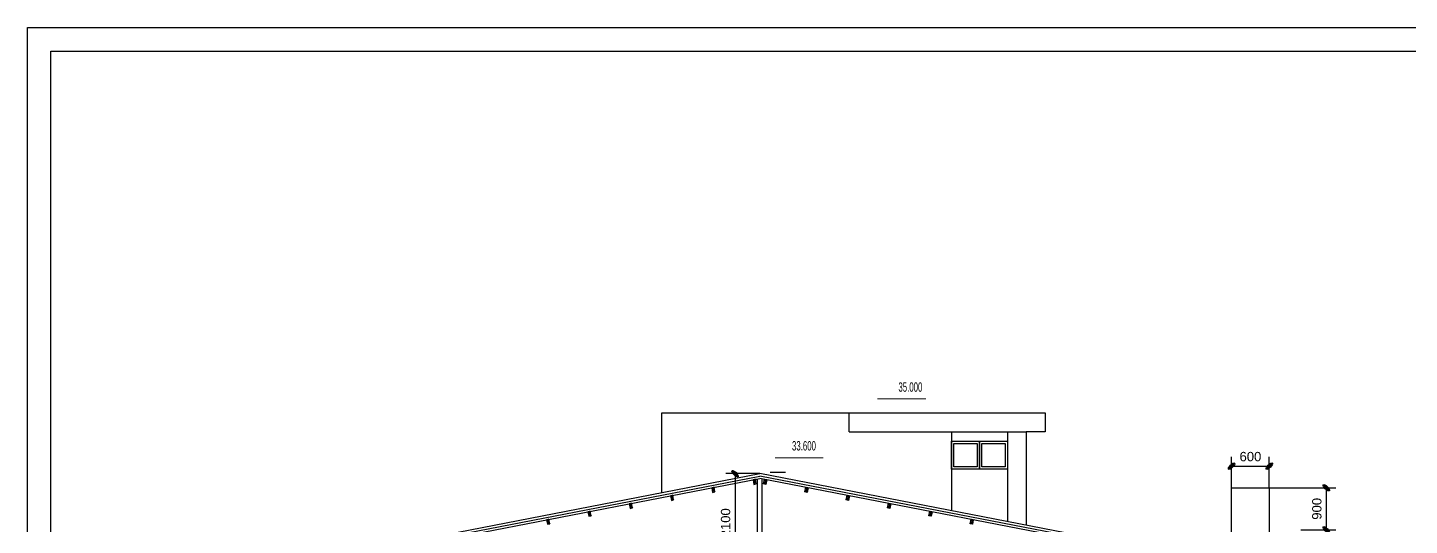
# Model space of a CAD drawing. Extents: x 3511 to 87611, y 1640 to 61040.
# Drawn here: x 3511 to 33077, y 50394 to 61040 of the extents above; entities that cross this region are included whole.
import ezdxf

# ---------------------------------------------------------------- set-up
doc = ezdxf.new("R2010")
doc.units = 0
doc.layers.get('0').update_dxf_attribs({"linetype": 'CONTINUOUS'})
doc.layers.get('DEFPOINTS').update_dxf_attribs({"linetype": 'CONTINUOUS'})
for name, color, linetype in [('BAO', 3, 'CONTINUOUS'), ('CUA', 4, 'CONTINUOUS'), ('DIM', 6, 'CONTINUOUS'), ('mc1', 7, 'CONTINUOUS'), ('TEXT', 7, 'CONTINUOUS'), ('TUONG', 35, 'CONTINUOUS')]:
    doc.layers.add(name, color=color, linetype=linetype)
doc.styles.add('DIM', font='VHELVEN.TTF')
doc.styles.add('VNI-HELVE', font='VHELVEN.TTF')
doc.dimstyles.new('DIM100S', dxfattribs={"dimtxt": 200, "dimasz": 130, "dimexe": 200, "dimexo": 0, "dimgap": 100, "dimtad": 1, "dimdec": 0, "dimrnd": 50, "dimzin": 0, "dimdsep": 46, "dimtxsty": 'VNI-HELVE', "dimblk1": 'ARCHTICK', "dimblk2": 'ARCHTICK', "dimsah": 1, "dimcen": 0, "dimclrd": 6, "dimclre": 6, "dimclrt": 6, "dimadec": 0, "dimazin": 0, "dimtfac": 1, "dimtdec": 0, "dimtofl": 0, "dimtmove": 0, "dimatfit": 3, "dimfxl": 0, "dimtolj": 1, "dimtzin": 0, "dimarcsym": 0})

# ---------------------------------------------------------------- blocks, each defined once
blk = doc.blocks.new('xg')
at = {"layer": 'mc1', "color": 4, "linetype": 'ByBlock'}
for p, q in [((0, 0), (-50, -100)), ((-50, 0), (0, -100))]:
    blk.add_line(p, q, dxfattribs=at)
blk.add_lwpolyline([(-50, -100), (0, -100), (0, 0), (-50, 0)], close=True, dxfattribs=at)
blk = doc.blocks.new('_ArchTick')
h = blk.add_hatch(color=256)
edge = h.paths.add_edge_path()
edge.add_ellipse((0, 0), major_axis=(0.5, 0.5), ratio=0.348148, start_angle=0, end_angle=360)
blk.add_ellipse((0, 0), major_axis=(0.5, 0.5), ratio=0.348148)
blk = doc.blocks.new('*D168')
at = {"color": 6, "linetype": 'ByBlock'}
for p, q in [((30080, 51198), (31500, 51198)), ((31300, 50298), (31300, 51198)), ((30755, 50298), (31500, 50298))]:
    blk.add_line(p, q, dxfattribs=at)
at = {"layer": 'DEFPOINTS', "color": 0, "linetype": 'ByBlock'}
for p in [(30080, 51198), (31300, 51198), (30755, 50298)]:
    blk.add_point(p, dxfattribs=at)
at = {"color": 6, "linetype": 'ByBlock', "xscale": 130, "yscale": 130, "zscale": 130}
for p, rotation in [((31300, 51198), 90), ((31300, 50298), 270)]:
    blk.add_blockref('_ArchTick', p, dxfattribs=dict(at, rotation=rotation))
at = {"color": 6, "linetype": 'ByBlock', "insert": (31097, 50748), "char_height": 200, "attachment_point": 5, "rotation": 90, "style": 'VNI-HELVE'}
blk.add_mtext('\\A1;900', dxfattribs=at)
blk = doc.blocks.new('*D176')
at = {"color": 6, "linetype": 'ByBlock'}
for p, q in [((19180, 51500), (18448, 51500)), ((18648, 51500), (18648, 49398)), ((19130, 49398), (18448, 49398))]:
    blk.add_line(p, q, dxfattribs=at)
at = {"layer": 'DEFPOINTS', "color": 0, "linetype": 'ByBlock'}
for p in [(19180, 51500), (18648, 49398), (19130, 49398)]:
    blk.add_point(p, dxfattribs=at)
at = {"color": 6, "linetype": 'ByBlock', "xscale": 130, "yscale": 130, "zscale": 130}
for p, rotation in [((18648, 51500), 90), ((18648, 49398), 270)]:
    blk.add_blockref('_ArchTick', p, dxfattribs=dict(at, rotation=rotation))
at = {"color": 6, "linetype": 'ByBlock', "insert": (18446, 50449), "char_height": 200, "attachment_point": 5, "rotation": 90, "style": 'VNI-HELVE'}
blk.add_mtext('\\A1;2100', dxfattribs=at)
blk = doc.blocks.new('*D185')
at = {"color": 6, "linetype": 'ByBlock'}
for p, q in [((29272, 51203), (29272, 51861)), ((30080, 51198), (30080, 51861)), ((29272, 51661), (30080, 51661))]:
    blk.add_line(p, q, dxfattribs=at)
at = {"layer": 'DEFPOINTS', "color": 0, "linetype": 'ByBlock'}
for p in [(30080, 51661), (29272, 51203), (30080, 51198)]:
    blk.add_point(p, dxfattribs=at)
at = {"color": 6, "linetype": 'ByBlock', "xscale": 130, "yscale": 130, "zscale": 130, "rotation": 180}
blk.add_blockref('_ArchTick', (29272, 51661), dxfattribs=at)
at = {"color": 6, "linetype": 'ByBlock', "xscale": 130, "yscale": 130, "zscale": 130}
blk.add_blockref('_ArchTick', (30080, 51661), dxfattribs=at)
at = {"color": 6, "linetype": 'ByBlock', "insert": (29676, 51864), "char_height": 200, "attachment_point": 5, "style": 'VNI-HELVE'}
blk.add_mtext('\\A1;600', dxfattribs=at)

msp = doc.modelspace()

# ---------------------------------------------------------------- linework, layer by layer
at = {"layer": 'BAO', "color": 3, "linetype": 'Continuous'}
for p, q in [((19130.4, 49398.1), (19130.4, 51388.4)), ((19130.4, 49398.1), (19130.4, 51388.4)), ((19230.4, 49398.1), (19230.4, 51388.4)), ((19230.4, 49398.1), (19230.4, 51388.4))]:
    msp.add_line(p, q, dxfattribs=at)
at = {"layer": 'CUA', "color": 4}
for points in [[(23280.4, 51598.1), (23280.4, 52198.1), (23880.4, 52198.1), (23880.4, 51598.1)], [(23330.4, 51648.1), (23330.4, 52148.1), (23830.4, 52148.1), (23830.4, 51648.1)], [(23880.4, 51598.1), (23880.4, 52198.1), (24480.4, 52198.1), (24480.4, 51598.1)], [(23930.4, 51648.1), (23930.4, 52148.1), (24430.4, 52148.1), (24430.4, 51648.1)]]:
    msp.add_lwpolyline(points, close=True, dxfattribs=at)
at = {"layer": 'mc1', "color": 4, "linetype": 'ByBlock'}
for p, q in [((9754, 49675.5), (19180.4, 51499.9)), ((28618.9, 49673.1), (19180.4, 51499.9)), ((9780.4, 49578.7), (19180.4, 51398.1)), ((28580.4, 49578.7), (19180.4, 51398.1))]:
    msp.add_line(p, q, dxfattribs=at)
at = {"layer": 'mc1', "color": 5, "linetype": 'ByBlock'}
for p in [(9770.9, 49627.8), (28589.9, 49627.8)]:
    msp.add_line(p, (19180.4, 51449), dxfattribs=at)
at = {"layer": 'TEXT', "color": 7}
msp.add_line((19397, 51534.6), (19726.4, 51534.6), dxfattribs=at)
for points in [[(21750.4, 52798.1, 0, 150, 0), (21750.4, 52948.1, 0, 0, 0), (21750.4, 53138.5, 20, 20, 0)], [(19556.9, 51534.6, 0, 150, 0), (19556.9, 51684.6, 0, 0, 0), (19556.9, 51875, 20, 20, 0)]]:
    msp.add_lwpolyline(points, format="xyseb", dxfattribs=at)
at = {"layer": 'TEXT', "color": 7, "const_width": 20}
for points in [[(21694.6, 53100.1), (22733.3, 53100.1)], [(19501.1, 51836.5), (20539.8, 51836.5)]]:
    msp.add_lwpolyline(points, dxfattribs=at)
at = {"layer": 'TUONG', "color": 3}
for p, q in [((17080.4, 52798.1), (20998.1, 52798.1)), ((17080.4, 51093.5), (17080.4, 52798.1)), ((20998.1, 52798.1), (24962.7, 52798.1)), ((21088.2, 52398.1), (21088.2, 52798.1)), ((24962.7, 52798.1), (25280.4, 52798.1)), ((25280.4, 52798.1), (25280.4, 52398.1)), ((21088.2, 52398.1), (24880.4, 52398.1)), ((24880.4, 52398.1), (24880.4, 50398.1)), ((25280.4, 52398.1), (24880.4, 52398.1)), ((29272.2, 51198.1), (30080.4, 51198.1)), ((30080.4, 42948.1), (30080.4, 51198.1))]:
    msp.add_line(p, q, dxfattribs=at)
at = {"layer": 'TUONG', "color": 3, "linetype": 'ByBlock'}
for p, q in [((23280.4, 52398.1), (23280.4, 50706.4)), ((24480.4, 52398.1), (24480.4, 50474.1)), ((29272.2, 49178.1), (29272.2, 51198.1))]:
    msp.add_line(p, q, dxfattribs=at)
at = {"layer": 'TUONG', "color": 3, "linetype": 'Continuous'}
for points in [[(3510.5, 1639.6), (3510.5, 61039.6), (87610.5, 61039.6), (87610.5, 1639.6), (3510.5, 1639.6)], [(4010.5, 2139.6), (4010.5, 60539.6), (87110.5, 60539.6), (87110.5, 2139.6)]]:
    msp.add_lwpolyline(points, close=True, dxfattribs=at)

# ---------------------------------------------------------------- block references
at = {"layer": 'mc1', "color": 4, "linetype": 'ByBlock', "rotation": 10.95406264339867}
for p in [(18198.6, 51208.1), (19082.2, 51379.1), (16431.4, 50866), (17315, 51037), (15547.8, 50695), (14664.2, 50524)]:
    msp.add_blockref('xg', p, dxfattribs=at)
at = {"layer": 'mc1', "color": 4, "linetype": 'ByBlock', "xscale": -1, "rotation": 349.0459373566014}
for p in [(19278.6, 51379.1), (20162.2, 51208.1), (21045.8, 51037), (21929.4, 50866), (22813, 50695), (23696.6, 50524)]:
    msp.add_blockref('xg', p, dxfattribs=at)

# ---------------------------------------------------------------- texts
at = {"layer": 'TEXT', "color": 7, "style": 'DIM', "width": 0.6}
for tag, p in [('35.000', (22143.5, 53252.2)), ('33.600', (19866.2, 51995.5))]:
    msp.add_attdef(tag, p, '', height=200, dxfattribs=at)

# ---------------------------------------------------------------- dimensions: what is measured, and where the dimension line sits
at = {"layer": 'DIM', "color": 6, "linetype": 'Continuous'}
dim = msp.add_linear_dim(base=(30080.4, 51661.3), p1=(29272.2, 51203.2), p2=(30080.4, 51198.1), text='600', dimstyle='DIM100S', dxfattribs=at)
dim.commit()
dim.dimension.update_dxf_attribs({"geometry": '*D185', "text_midpoint": (29676.3, 51864)})
for base, p1, p2, picture, middle in [((18648.4, 49398.1), (19180.4, 51499.9), (19130.4, 49398.1), '*D176', (18445.6, 50449)), ((31299.9, 51198.1), (30754.7, 50298.1), (30080.4, 51198.1), '*D168', (31097.1, 50748.1))]:
    dim = msp.add_linear_dim(base=base, p1=p1, p2=p2, angle=90, dimstyle='DIM100S', dxfattribs=at)
    dim.commit()
    dim.dimension.update_dxf_attribs({"geometry": picture, "text_midpoint": middle})

doc.saveas('drawing.dxf')
